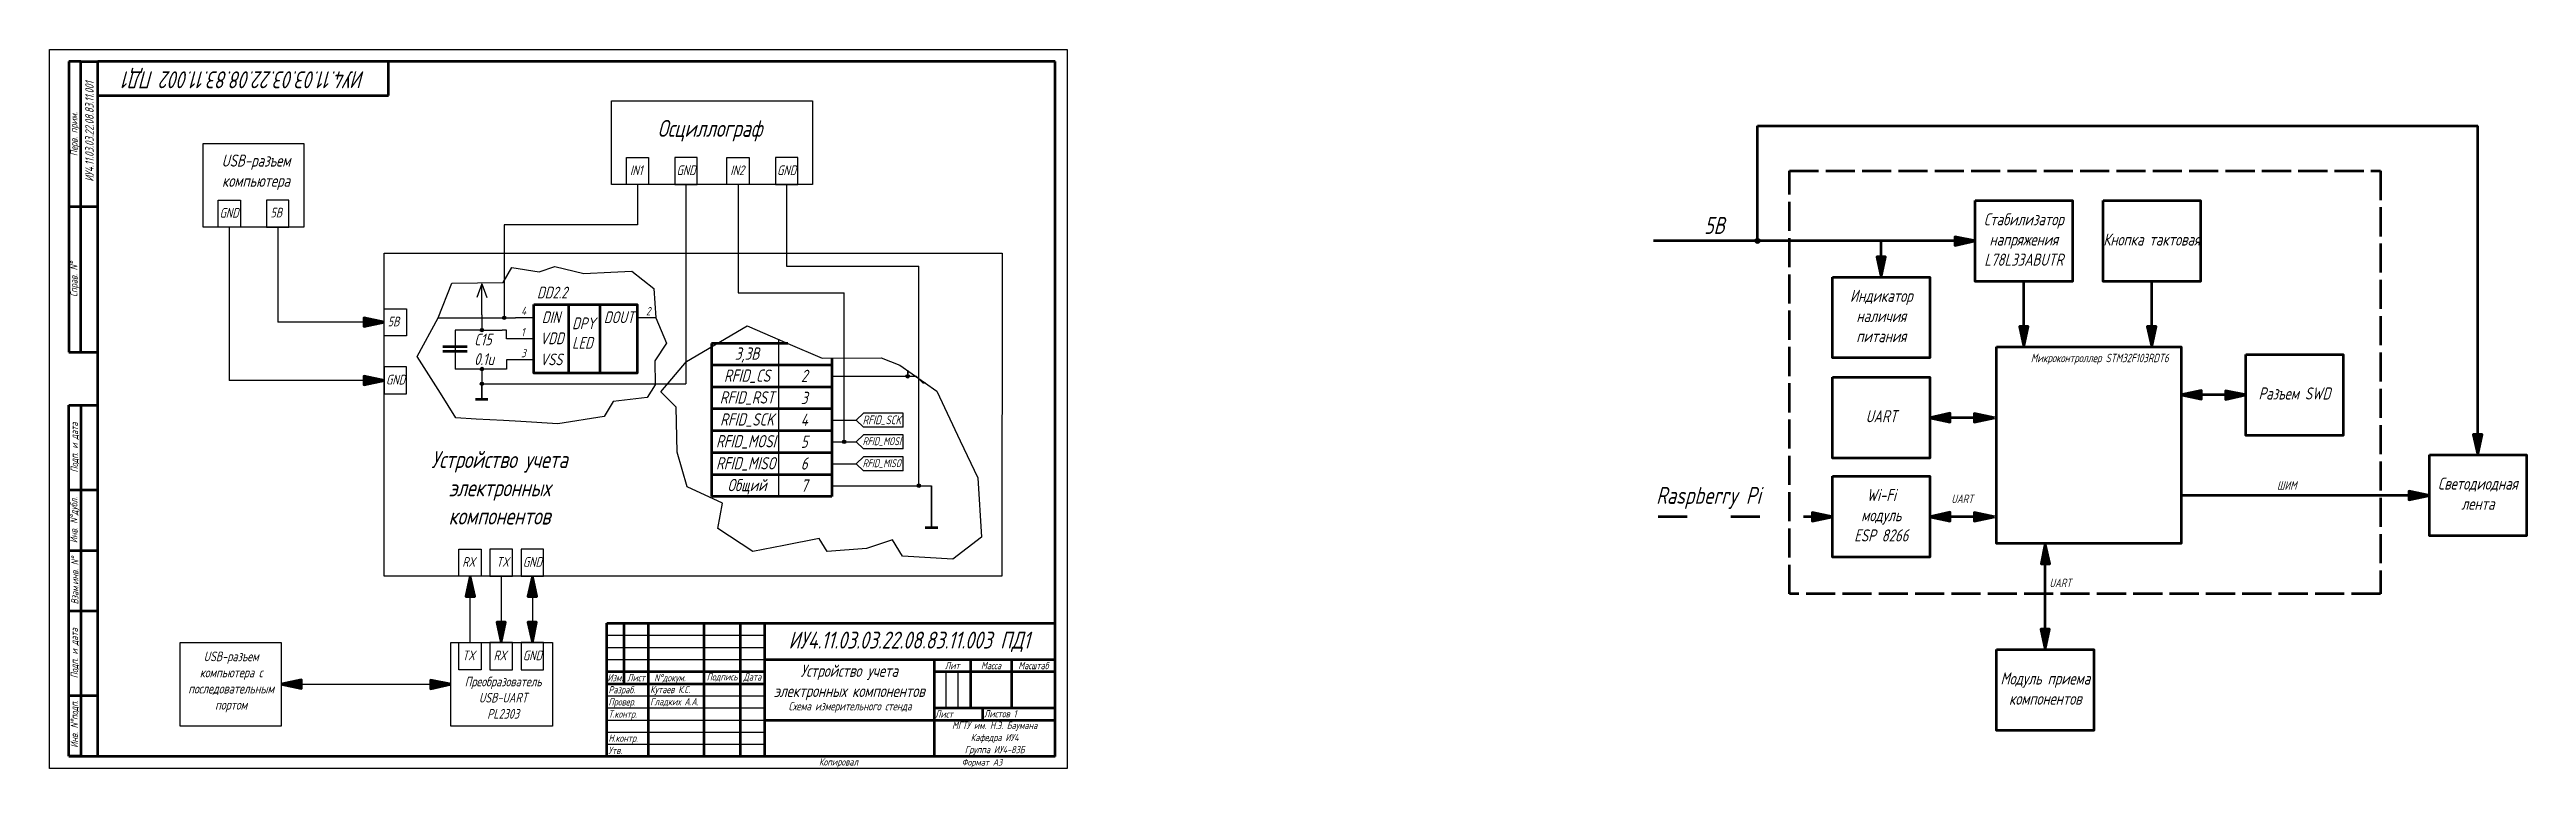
# Model space of a CAD drawing. Header units: millimetres. Extents: x 3004 to 4026, y 1209 to 1506.
import ezdxf

# ---------------------------------------------------------------- set-up
doc = ezdxf.new("R2010")
doc.units = ezdxf.units.MM
doc.linetypes.add('ACAD_ISO02W100', pattern=[15, 12, -3])
doc.linetypes.add('ACAD_ISO03W100', pattern=[30, 12, -18])
doc.layers.add('Format', color=7, linetype='Continuous', lineweight=60)
doc.layers.add('Tonk', color=7, linetype='Continuous', lineweight=25)
doc.layers.add('KONTUR', color=7, linetype='Continuous')
doc.styles.get("Standard").update_dxf_attribs({"font": '', "width": 0.8, "oblique": 15})
doc.styles.get('Standard').set_extended_font_data('GOST type B')

msp = doc.modelspace()

# ---------------------------------------------------------------- hatches: boundary and pattern name
h = msp.add_hatch(color=256)
h.dxf.hatch_style = 1
h.paths.add_polyline_path([(3181.6, 1389.9), (3182.3, 1389.9), (3183, 1389.9, 1)])
h.paths.add_polyline_path([(3182.3, 1389.9), (3181.6, 1389.9, 0.414214), (3182.3, 1389.2)])
h.paths.add_polyline_path([(3183, 1389.9), (3182.3, 1389.9), (3182.3, 1389.2, 0.414214)])
h = msp.add_hatch(color=256)
h.dxf.hatch_style = 1
h.paths.add_polyline_path([(3190.8, 1395), (3191.5, 1395), (3192.2, 1395, 1)])
h.paths.add_polyline_path([(3191.5, 1395), (3190.8, 1395, 0.414214), (3191.5, 1394.3)])
h.paths.add_polyline_path([(3192.2, 1395), (3191.5, 1395), (3191.5, 1394.3, 0.414214)])
h = msp.add_hatch(color=256)
h.dxf.hatch_style = 1
h.paths.add_polyline_path([(3181.6, 1373.8), (3182.3, 1373.8), (3183, 1373.8, 1)])
h.paths.add_polyline_path([(3182.3, 1373.8), (3181.6, 1373.8, 0.414214), (3182.3, 1373.1)])
h.paths.add_polyline_path([(3183, 1373.8), (3182.3, 1373.8), (3182.3, 1373.1, 0.414214)])
h = msp.add_hatch(color=256)
h.dxf.hatch_style = 1
h.paths.add_polyline_path([(3357.3, 1370.8), (3358, 1370.8), (3358.8, 1370.8, 1)])
h.paths.add_polyline_path([(3358, 1370.8), (3357.3, 1370.8, 0.414214), (3358, 1370.1)])
h.paths.add_polyline_path([(3358.8, 1370.8), (3358, 1370.8), (3358, 1370.1, 0.414214)])
h = msp.add_hatch(color=256)
h.dxf.hatch_style = 1
h.paths.add_polyline_path([(3181.6, 1367.7), (3182.3, 1367.7), (3183, 1367.7, 1)])
h.paths.add_polyline_path([(3182.3, 1367.7), (3181.6, 1367.7, 0.414214), (3182.3, 1367.1)])
h.paths.add_polyline_path([(3183, 1367.7), (3182.3, 1367.7), (3182.3, 1367.1, 0.414214)])
h = msp.add_hatch(color=256)
h.dxf.hatch_style = 1
h.paths.add_polyline_path([(3331, 1343.7), (3331.8, 1343.7), (3332.5, 1343.7, 1)])
h.paths.add_polyline_path([(3331.8, 1343.7), (3331, 1343.7, 0.414214), (3331.8, 1343)])
h.paths.add_polyline_path([(3332.5, 1343.7), (3331.8, 1343.7), (3331.8, 1343, 0.414214)])
h = msp.add_hatch(color=256)
h.dxf.hatch_style = 1
h.paths.add_polyline_path([(3361.9, 1325.6), (3362.6, 1325.6), (3363.3, 1325.6, 1)])
h.paths.add_polyline_path([(3362.6, 1325.6), (3361.9, 1325.6, 0.414214), (3362.6, 1324.9)])
h.paths.add_polyline_path([(3363.3, 1325.6), (3362.6, 1325.6), (3362.6, 1324.9, 0.414214)])
at = {"layer": 'Format'}
h = msp.add_hatch(color=256, dxfattribs=at)
h.dxf.hatch_style = 1
h.paths.add_polyline_path([(3798.6, 1426.7), (3790.1, 1428.4), (3790.1, 1426.7)])
h.paths.add_polyline_path([(3798.6, 1426.7), (3790.1, 1426.7), (3790.1, 1424.8)])
h = msp.add_hatch(color=256, dxfattribs=at)
h.dxf.hatch_style = 1
h.paths.add_polyline_path([(3761.5, 1420.2), (3757.9, 1420.2), (3759.8, 1411.8)])
h = msp.add_hatch(color=256, dxfattribs=at)
h.dxf.hatch_style = 1
h.paths.add_polyline_path([(3133.6, 1394.9), (3133.6, 1391.3), (3142, 1393.1)])
h = msp.add_hatch(color=256, dxfattribs=at)
h.dxf.hatch_style = 1
h.paths.add_polyline_path([(3820.4, 1391.4), (3816.8, 1391.4), (3818.6, 1383)])
h = msp.add_hatch(color=256, dxfattribs=at)
h.dxf.hatch_style = 1
h.paths.add_polyline_path([(3873.2, 1391.4), (3869.6, 1391.4), (3871.4, 1383)])
h = msp.add_hatch(color=256, dxfattribs=at)
h.dxf.hatch_style = 1
h.paths.add_polyline_path([(3133.5, 1370.8), (3133.5, 1367.2), (3142, 1369.1)])
h = msp.add_hatch(color=256, dxfattribs=at)
h.dxf.hatch_style = 1
h.paths.add_polyline_path([(3883.6, 1363.1), (3892, 1361.3), (3892, 1363.1)])
h.paths.add_polyline_path([(3883.6, 1363.1), (3892, 1363.1), (3892, 1364.9)])
h = msp.add_hatch(color=256, dxfattribs=at)
h.dxf.hatch_style = 1
h.paths.add_polyline_path([(3910.3, 1363.1), (3901.8, 1364.8), (3901.8, 1363.1)])
h.paths.add_polyline_path([(3910.3, 1363.1), (3901.8, 1363.1), (3901.8, 1361.2)])
h = msp.add_hatch(color=256, dxfattribs=at)
h.dxf.hatch_style = 1
h.paths.add_polyline_path([(3779.8, 1353.7), (3788.3, 1351.9), (3788.3, 1353.7)])
h.paths.add_polyline_path([(3779.8, 1353.7), (3788.3, 1353.7), (3788.3, 1355.5)])
h = msp.add_hatch(color=256, dxfattribs=at)
h.dxf.hatch_style = 1
h.paths.add_polyline_path([(3806.5, 1353.7), (3798.1, 1355.4), (3798.1, 1353.7)])
h.paths.add_polyline_path([(3806.5, 1353.7), (3798.1, 1353.7), (3798.1, 1351.8)])
h = msp.add_hatch(color=256, dxfattribs=at)
h.dxf.hatch_style = 1
h.paths.add_polyline_path([(4007.8, 1346.8), (4004.1, 1346.8), (4006, 1338.4)])
h = msp.add_hatch(color=256, dxfattribs=at)
h.dxf.hatch_style = 1
h.paths.add_polyline_path([(3986, 1321.6), (3977.5, 1323.4), (3977.5, 1321.6)])
h.paths.add_polyline_path([(3986, 1321.6), (3977.5, 1321.6), (3977.5, 1319.8)])
h = msp.add_hatch(color=256, dxfattribs=at)
h.dxf.hatch_style = 1
h.paths.add_polyline_path([(3739.7, 1312.8), (3731.3, 1314.5), (3731.3, 1312.8)])
h.paths.add_polyline_path([(3739.7, 1312.8), (3731.3, 1312.8), (3731.3, 1310.9)])
h = msp.add_hatch(color=256, dxfattribs=at)
h.dxf.hatch_style = 1
h.paths.add_polyline_path([(3779.8, 1312.8), (3788.3, 1311), (3788.3, 1312.8)])
h.paths.add_polyline_path([(3779.8, 1312.8), (3788.3, 1312.8), (3788.3, 1314.7)])
h = msp.add_hatch(color=256, dxfattribs=at)
h.dxf.hatch_style = 1
h.paths.add_polyline_path([(3806.5, 1312.8), (3798.1, 1314.5), (3798.1, 1312.8)])
h.paths.add_polyline_path([(3806.5, 1312.8), (3798.1, 1312.8), (3798.1, 1310.9)])
h = msp.add_hatch(color=256, dxfattribs=at)
h.dxf.hatch_style = 1
h.paths.add_polyline_path([(3827.5, 1301.7), (3825.8, 1293.3), (3827.5, 1293.3)])
h.paths.add_polyline_path([(3827.5, 1301.7), (3827.5, 1293.3), (3829.4, 1293.3)])
h = msp.add_hatch(color=256, dxfattribs=at)
h.dxf.hatch_style = 1
h.paths.add_polyline_path([(3175.7, 1279.8), (3179.3, 1279.8), (3177.4, 1288.2)])
h = msp.add_hatch(color=256, dxfattribs=at)
h.dxf.hatch_style = 1
h.paths.add_polyline_path([(3201.3, 1279.8), (3204.9, 1279.8), (3203.1, 1288.2)])
h = msp.add_hatch(color=256, dxfattribs=at)
h.dxf.hatch_style = 1
h.paths.add_polyline_path([(3192, 1269.2), (3188.4, 1269.2), (3190.2, 1260.8)])
h = msp.add_hatch(color=256, dxfattribs=at)
h.dxf.hatch_style = 1
h.paths.add_polyline_path([(3204.8, 1269.2), (3201.2, 1269.2), (3203.1, 1260.8)])
h = msp.add_hatch(color=256, dxfattribs=at)
h.dxf.hatch_style = 1
h.paths.add_polyline_path([(3827.5, 1257.9), (3829.2, 1266.3), (3827.5, 1266.3)])
h.paths.add_polyline_path([(3827.5, 1257.9), (3827.5, 1266.3), (3825.6, 1266.3)])
h = msp.add_hatch(color=256, dxfattribs=at)
h.dxf.hatch_style = 1
h.paths.add_polyline_path([(3107.9, 1241.8), (3107.9, 1245.4), (3099.5, 1243.6)])
h = msp.add_hatch(color=256, dxfattribs=at)
h.dxf.hatch_style = 1
h.paths.add_polyline_path([(3161.1, 1245.3), (3161.1, 1241.7), (3169.5, 1243.6)])
at = {"layer": 'Tonk'}
h = msp.add_hatch(color=256, dxfattribs=at)
h.dxf.hatch_style = 1
h.paths.add_polyline_path([(3707.7, 1426.7), (3708.7, 1426.7), (3708.7, 1427.7, 0.414214)])
h.paths.add_polyline_path([(3709.7, 1426.7, 0.414214), (3708.7, 1427.7), (3708.7, 1426.7)])
h.paths.add_polyline_path([(3709.7, 1426.7), (3707.7, 1426.7, 1)])

# ---------------------------------------------------------------- linework, layer by layer
for p, q in [((3182.3, 1409), (3180.2, 1403.3)), ((3182.3, 1396.2), (3182.3, 1409)), ((3182.3, 1409), (3184.3, 1403.3)), ((3203.7, 1395), (3196.1, 1395)), ((3254.1, 1395), (3246.4, 1395)), ((3171.2, 1389.9), (3171.2, 1382.9)), ((3171.2, 1381), (3171.2, 1373.8)), ((3203.7, 1386.3), (3196.1, 1386.3)), ((3304.7, 1386.1), (3304.7, 1321.1)), ((3203.7, 1377.6), (3196.1, 1377.6)), ((3326.7, 1370.8), (3361.5, 1370.8)), ((3364.4, 1367.9), (3361.5, 1370.8)), ((3365.5, 1367.9), (3364.4, 1367.9)), ((3326.7, 1352.7), (3336.8, 1352.7)), ((3339.7, 1355.6), (3336.8, 1352.7)), ((3339.7, 1349.8), (3336.8, 1352.7)), ((3356.2, 1355.6), (3339.7, 1355.6)), ((3356.2, 1349.8), (3339.7, 1349.8)), ((3356.2, 1349.8), (3356.2, 1355.6)), ((3326.7, 1343.7), (3336.8, 1343.7)), ((3339.7, 1346.6), (3336.8, 1343.7)), ((3339.7, 1340.8), (3336.8, 1343.7)), ((3356.2, 1346.6), (3339.7, 1346.6)), ((3356.2, 1340.8), (3339.7, 1340.8)), ((3356.2, 1340.8), (3356.2, 1346.6)), ((3326.7, 1334.7), (3336.8, 1334.7)), ((3339.7, 1337.5), (3336.8, 1334.7)), ((3339.7, 1331.8), (3336.8, 1334.7)), ((3356.2, 1337.5), (3339.7, 1337.5)), ((3356.2, 1331.8), (3339.7, 1331.8)), ((3356.2, 1331.8), (3356.2, 1337.5)), ((3326.7, 1325.6), (3367.9, 1325.6)), ((3368.8, 1213.8), (3368.8, 1213.8))]:
    msp.add_line(p, q)
at = {"lineweight": 70}
for p, q in [((3308.6, 1384.4), (3277.1, 1384.4)), ((3277.1, 1384.4), (3277.1, 1321.1)), ((3326.7, 1375.4), (3277.1, 1375.4)), ((3326.7, 1378.3), (3326.7, 1321.1)), ((3179.7, 1361.4), (3184.8, 1361.4)), ((3326.7, 1366.3), (3277.1, 1366.3)), ((3326.7, 1366.3), (3277.1, 1366.3)), ((3326.7, 1357.3), (3277.1, 1357.3)), ((3326.7, 1357.3), (3277.1, 1357.3)), ((3326.7, 1348.2), (3277.1, 1348.2)), ((3326.7, 1339.2), (3277.1, 1339.2)), ((3326.7, 1330.1), (3277.1, 1330.1)), ((3326.7, 1321.1), (3277.1, 1321.1)), ((3370.5, 1308.2), (3365.2, 1308.2))]:
    msp.add_line(p, q, dxfattribs=at)
at = {"lineweight": 35}
for p, q in [((3358, 1370.8), (3358, 1373.2)), ((3182.3, 1367.7), (3182.3, 1361.4)), ((3367.9, 1325.6), (3367.9, 1308.2))]:
    msp.add_line(p, q, dxfattribs=at)
for points in [[(3182.3, 1396.2), (3182.3, 1389.9), (3190.6, 1389.9)], [(3190.6, 1373.8), (3182.3, 1373.8), (3182.3, 1361.7)]]:
    msp.add_lwpolyline(points)
for centre, radius in [((3182.3, 1389.9), 0.693), ((3191.5, 1395), 0.693), ((3182.3, 1373.8), 0.693), ((3358, 1370.8), 0.724), ((3182.3, 1367.7), 0.693), ((3331.8, 1343.7), 0.724), ((3362.6, 1325.6), 0.724)]:
    msp.add_circle(centre, radius)
at = {"layer": 'Format', "lineweight": 70}
for p, q in [((3011.8, 1500.8), (3011.8, 1380.8)), ((3016.8, 1500.8), (3011.8, 1500.8)), ((3016.8, 1500.8), (3023.8, 1500.8)), ((3016.8, 1380.8), (3016.8, 1500.8)), ((3023.8, 1486.8), (3143.8, 1486.8)), ((3023.8, 1440.8), (3011.8, 1440.8)), ((3011.8, 1380.8), (3023.8, 1380.8)), ((3011.8, 1213.9), (3011.8, 1358.9)), ((3011.8, 1358.9), (3016.8, 1358.9)), ((3016.8, 1358.9), (3016.8, 1213.9)), ((3016.8, 1358.9), (3023.8, 1358.9)), ((3011.8, 1323.9), (3023.8, 1323.9)), ((3011.8, 1298.9), (3023.8, 1298.9)), ((3011.8, 1273.9), (3023.8, 1273.9)), ((3233.9, 1213.8), (3233.9, 1268.8)), ((3233.9, 1268.8), (3418.8, 1268.8)), ((3240.9, 1268.8), (3240.9, 1243.8)), ((3250.9, 1268.8), (3250.9, 1213.8)), ((3273.9, 1268.8), (3273.9, 1213.8)), ((3288.9, 1268.8), (3288.9, 1213.8)), ((3298.9, 1268.8), (3298.9, 1213.8)), ((3233.9, 1248.8), (3298.9, 1248.8)), ((3298.9, 1253.8), (3418.8, 1253.8)), ((3368.9, 1253.8), (3368.9, 1213.8)), ((3368.9, 1248.8), (3418.8, 1248.8)), ((3383.9, 1253.8), (3383.9, 1233.8)), ((3400.9, 1253.8), (3400.9, 1233.8)), ((3011.8, 1238.9), (3023.8, 1238.9)), ((3233.9, 1243.8), (3298.9, 1243.8)), ((3298.9, 1228.8), (3418.9, 1228.8)), ((3368.9, 1233.8), (3418.9, 1233.8))]:
    msp.add_line(p, q, dxfattribs=at)
at = {"layer": 'Format'}
for p, q in [((3023.8, 1253.8), (3023.8, 1500.8)), ((3418.8, 1500.8), (3023.8, 1500.8)), ((3143.8, 1486.8), (3143.8, 1500.8)), ((3418.8, 1213.8), (3418.8, 1500.8)), ((3708.7, 1426.7), (3708.7, 1474.2)), ((3708.7, 1474.2), (4006, 1474.2)), ((4006, 1338.4), (4006, 1474.2)), ((3798.6, 1426.7), (3665.8, 1426.7)), ((3759.8, 1411.8), (3759.8, 1426.7)), ((3218, 1400.5), (3218, 1372.1)), ((3231, 1400.5), (3231, 1372.1)), ((3818.6, 1383), (3818.6, 1410)), ((3871.4, 1383), (3871.4, 1410)), ((3176.2, 1382.9), (3166.2, 1382.9)), ((3176.2, 1381), (3166.2, 1381)), ((3910.3, 1363.1), (3883.6, 1363.1)), ((3806.5, 1353.7), (3779.8, 1353.7)), ((3986, 1321.6), (3883.6, 1321.6)), ((3806.5, 1312.8), (3779.8, 1312.8)), ((3827.5, 1257.9), (3827.5, 1301.7)), ((3023.8, 1213.8), (3023.8, 1253.8)), ((3388.9, 1233.8), (3388.9, 1228.8)), ((3016.8, 1213.9), (3011.8, 1213.9)), ((3418.8, 1213.8), (3011.8, 1213.8))]:
    msp.add_line(p, q, dxfattribs=at)
at = {"layer": 'Format', "linetype": 'ACAD_ISO03W100'}
msp.add_line((3739.7, 1312.8), (3665.8, 1312.8), dxfattribs=at)
at = {"layer": 'Format', "linetype": 'ACAD_ISO02W100'}
msp.add_lwpolyline([(3721.9, 1455.6), (3965.8, 1455.6), (3965.8, 1280.9), (3721.9, 1280.9)], close=True, dxfattribs=at)
at = {"layer": 'Format'}
for points in [[(3798.6, 1443.4), (3838.7, 1443.4), (3838.7, 1410), (3798.6, 1410)], [(3851.4, 1443.4), (3891.5, 1443.4), (3891.5, 1410), (3851.4, 1410)], [(3798.6, 1426.7), (3790.1, 1428.4), (3790.1, 1424.8)], [(3739.7, 1411.8), (3779.8, 1411.8), (3779.8, 1378.4), (3739.7, 1378.4)], [(3759.8, 1411.8), (3761.5, 1420.2), (3757.9, 1420.2)], [(3203.7, 1400.5), (3246.4, 1400.5), (3246.4, 1372.1), (3203.7, 1372.1)], [(3142, 1393.1), (3133.6, 1394.9), (3133.6, 1391.3)], [(3818.6, 1383), (3820.4, 1391.4), (3816.8, 1391.4)], [(3871.4, 1383), (3873.2, 1391.4), (3869.6, 1391.4)], [(3807.3, 1383), (3883.6, 1383), (3883.6, 1301.7), (3807.3, 1301.7)], [(3142, 1369.1), (3133.5, 1370.8), (3133.5, 1367.2)], [(3739.7, 1370.4), (3779.8, 1370.4), (3779.8, 1337), (3739.7, 1337)], [(3910.3, 1379.8), (3950.4, 1379.8), (3950.4, 1346.4), (3910.3, 1346.4)], [(3883.6, 1363.1), (3892, 1361.3), (3892, 1364.9)], [(3910.3, 1363.1), (3901.8, 1364.8), (3901.8, 1361.2)], [(3779.8, 1353.7), (3788.3, 1351.9), (3788.3, 1355.5)], [(3806.5, 1353.7), (3798.1, 1355.4), (3798.1, 1351.8)], [(4006, 1338.4), (4007.8, 1346.8), (4004.1, 1346.8)], [(3739.7, 1329.5), (3779.8, 1329.5), (3779.8, 1296.1), (3739.7, 1296.1)], [(3986, 1338.4), (4026.1, 1338.4), (4026.1, 1304.9), (3986, 1304.9)], [(3986, 1321.6), (3977.5, 1323.4), (3977.5, 1319.8)], [(3739.7, 1312.8), (3731.3, 1314.5), (3731.3, 1310.9)], [(3779.8, 1312.8), (3788.3, 1311), (3788.3, 1314.7)], [(3806.5, 1312.8), (3798.1, 1314.5), (3798.1, 1310.9)], [(3827.5, 1301.7), (3825.8, 1293.3), (3829.4, 1293.3)], [(3177.4, 1288.2), (3175.7, 1279.8), (3179.3, 1279.8)], [(3203.1, 1288.2), (3201.3, 1279.8), (3204.9, 1279.8)], [(3190.2, 1260.8), (3192, 1269.2), (3188.4, 1269.2)], [(3203.1, 1260.8), (3204.8, 1269.2), (3201.2, 1269.2)], [(3807.4, 1257.9), (3847.5, 1257.9), (3847.5, 1224.5), (3807.4, 1224.5)], [(3827.5, 1257.9), (3829.2, 1266.3), (3825.6, 1266.3)], [(3099.5, 1243.6), (3107.9, 1241.8), (3107.9, 1245.4)], [(3169.5, 1243.6), (3161.1, 1245.3), (3161.1, 1241.7)]]:
    msp.add_lwpolyline(points, close=True, dxfattribs=at)
at = {"layer": 'KONTUR'}
for p, q in [((3003.8, 1208.8), (3003.8, 1505.8)), ((3003.8, 1505.8), (3423.8, 1505.8)), ((3423.8, 1505.8), (3423.8, 1208.8)), ((3423.8, 1208.8), (3003.8, 1208.8))]:
    msp.add_line(p, q, dxfattribs=at)
at = {"layer": 'Tonk', "lineweight": 30}
for p, q in [((3246.5, 1450), (3246.5, 1433.3)), ((3266.5, 1450), (3266.5, 1367.7)), ((3288, 1450), (3288, 1405.3)), ((3308, 1450), (3308, 1416.3)), ((3246.5, 1433.3), (3191.5, 1433.3)), ((3191.5, 1433.3), (3191.5, 1395)), ((3308, 1416.3), (3362.6, 1416.3)), ((3362.6, 1325.6), (3362.6, 1416.3)), ((3288, 1405.3), (3331.8, 1405.3)), ((3331.8, 1343.7), (3331.8, 1405.3)), ((3182.3, 1367.7), (3266.5, 1367.7))]:
    msp.add_line(p, q, dxfattribs=at)
at = {"layer": 'Tonk'}
for p, q in [((3078, 1432.4), (3078, 1369.1)), ((3098, 1432.4), (3098, 1393.1)), ((3191.1, 1409.6), (3194.7, 1415.7)), ((3194.7, 1415.7), (3205.9, 1414)), ((3205.9, 1414), (3212.4, 1416.2)), ((3212.4, 1416.2), (3224.4, 1413.3)), ((3224.4, 1413.3), (3235.5, 1413.8)), ((3235.5, 1413.8), (3244.2, 1414.2)), ((3244.2, 1414.2), (3253.3, 1407.1)), ((3164.2, 1395), (3169.9, 1409.3)), ((3169.9, 1409.3), (3191.1, 1409.6)), ((3253.3, 1407.1), (3254.1, 1395)), ((3142, 1393.1), (3098, 1393.1)), ((3155.6, 1379), (3164.2, 1395)), ((3164.2, 1395), (3196.1, 1395)), ((3254.1, 1395), (3258.4, 1384.5)), ((3266.7, 1376.9), (3291.7, 1391.7)), ((3291.7, 1391.7), (3308.6, 1384.4)), ((3182.3, 1389.9), (3171.2, 1389.9)), ((3171.2, 1382.9), (3171.2, 1381)), ((3258.4, 1384.5), (3253.7, 1377.2)), ((3308.6, 1384.4), (3322.7, 1378.3)), ((3165.2, 1363.8), (3155.6, 1379)), ((3182.3, 1373.8), (3171.2, 1373.8)), ((3253.7, 1377.2), (3253.8, 1367.2)), ((3256.1, 1364.4), (3266.7, 1376.9)), ((3322.7, 1378.3), (3347.1, 1378.4)), ((3347.1, 1378.4), (3354.8, 1375.4)), ((3354.8, 1375.4), (3370, 1364.7)), ((3141.9, 1369.1), (3078, 1369.1)), ((3171.5, 1353.6), (3165.2, 1363.8)), ((3236.4, 1360.4), (3232.8, 1354.2)), ((3250.5, 1362.1), (3236.4, 1360.4)), ((3253.8, 1367.2), (3250.5, 1362.1)), ((3262.4, 1358.1), (3256.1, 1364.4)), ((3370, 1364.7), (3379.7, 1344.1)), ((3179.9, 1353.1), (3171.5, 1353.6)), ((3191.2, 1352.5), (3179.9, 1353.1)), ((3198.3, 1352.1), (3191.2, 1352.5)), ((3213.6, 1351.2), (3198.3, 1352.1)), ((3232.8, 1354.2), (3213.6, 1351.2)), ((3262.9, 1339.4), (3262.4, 1358.1)), ((3267, 1325.2), (3262.9, 1339.4)), ((3379.7, 1344.1), (3386.9, 1328.8)), ((3281.6, 1318.4), (3267, 1325.2)), ((3386.9, 1328.8), (3388.4, 1304.4)), ((3279.6, 1307.9), (3281.6, 1318.4)), ((3294.1, 1298.4), (3279.6, 1307.9)), ((3306.9, 1300.9), (3294.1, 1298.4)), ((3321.5, 1303.8), (3306.9, 1300.9)), ((3324.8, 1298.4), (3321.5, 1303.8)), ((3341, 1299.6), (3324.8, 1298.4)), ((3351.8, 1303.3), (3341, 1299.6)), ((3355.9, 1296.5), (3351.8, 1303.3)), ((3388.4, 1304.4), (3376.7, 1295.3)), ((3177.4, 1260.8), (3177.4, 1288.2)), ((3190.2, 1288.2), (3190.2, 1260.8)), ((3203.1, 1288.2), (3203.1, 1260.8)), ((3376.7, 1295.3), (3355.9, 1296.5)), ((3233.9, 1263.8), (3298.9, 1263.8)), ((3233.9, 1258.8), (3298.9, 1258.8)), ((3233.9, 1253.8), (3298.9, 1253.8)), ((3373.9, 1233.8), (3373.9, 1248.8)), ((3378.9, 1233.8), (3378.9, 1248.8)), ((3099.5, 1243.6), (3169.5, 1243.6)), ((3233.9, 1238.8), (3298.9, 1238.8)), ((3233.9, 1233.8), (3298.9, 1233.8)), ((3233.9, 1228.8), (3298.9, 1228.8)), ((3233.9, 1223.8), (3298.9, 1223.8)), ((3233.9, 1218.8), (3298.9, 1218.8))]:
    msp.add_line(p, q, dxfattribs=at)
for points in [[(3235.8, 1484.6), (3318.7, 1484.6), (3318.7, 1450), (3235.8, 1450)], [(3067.3, 1466.9), (3108.8, 1466.9), (3108.8, 1432.4), (3067.3, 1432.4)], [(3251.1, 1450), (3241.9, 1450), (3241.9, 1461.2), (3251.1, 1461.2)], [(3261.9, 1450), (3271.1, 1450), (3271.1, 1461.2), (3261.9, 1461.2)], [(3292.6, 1450), (3283.4, 1450), (3283.4, 1461.2), (3292.6, 1461.2)], [(3303.4, 1450), (3312.6, 1450), (3312.6, 1461.2), (3303.4, 1461.2)], [(3082.6, 1432.4), (3073.4, 1432.4), (3073.4, 1443.6), (3082.6, 1443.6)], [(3093.4, 1432.4), (3102.6, 1432.4), (3102.6, 1443.6), (3093.4, 1443.6)], [(3142, 1421.7), (3397, 1421.7), (3396.8, 1288.2), (3141.9, 1288.2)], [(3151.2, 1387.5), (3142, 1387.5), (3142, 1398.7), (3151.2, 1398.7)], [(3142, 1363.5), (3151.2, 1363.5), (3151.2, 1374.7), (3142, 1374.7)], [(3182, 1288.2), (3172.8, 1288.2), (3172.8, 1299.4), (3182, 1299.4)], [(3185.6, 1288.2), (3194.9, 1288.2), (3194.9, 1299.4), (3185.6, 1299.4)], [(3198.5, 1288.2), (3207.7, 1288.2), (3207.7, 1299.4), (3198.5, 1299.4)], [(3057.7, 1260.8), (3099.5, 1260.8), (3099.5, 1226.3), (3057.7, 1226.3)], [(3169.5, 1260.8), (3211.4, 1260.8), (3211.4, 1226.3), (3169.5, 1226.3)], [(3182, 1249.6), (3172.8, 1249.6), (3172.8, 1260.8), (3182, 1260.8)], [(3185.6, 1249.6), (3194.9, 1249.6), (3194.9, 1260.8), (3185.6, 1260.8)], [(3198.5, 1249.6), (3207.7, 1249.6), (3207.7, 1260.8), (3198.5, 1260.8)]]:
    msp.add_lwpolyline(points, close=True, dxfattribs=at)
for points in [[(3196.1, 1386.3), (3192.4, 1386.3), (3192.4, 1389.9), (3190.6, 1389.9)], [(3196.1, 1377.6), (3192.4, 1377.6), (3192.4, 1373.8), (3190.6, 1373.8)]]:
    msp.add_lwpolyline(points, dxfattribs=at)
msp.add_circle((3708.7, 1426.7), 1, dxfattribs=at)

# ---------------------------------------------------------------- texts
at = {"oblique": 15, "width": 0.8}
for s, height, p in [('Копировал', 3, (3321.4, 1210)), ('Формат А3', 2.75, (3380.3, 1210))]:
    msp.add_text(s, height=height, dxfattribs=at).set_placement(p)
at = {"attachment_point": 5}
for s, insert, char_height, width, rotation in [('{\\C0;ИУ4.11.03.03.22.08.83.11.001}', (3020.3, 1471.9), 3.5, 129.414, 90), ('{\\C0;ИУ4.11.03.03.22.08.83.11.002 ПД1}', (3084.3, 1494), 7, 129.414, 180), ('Перв. прим.', (3014.3, 1470.8), 3, 60, 90), ('{\\fISOCPEUR|b0|i0|c204|p34;Справ}. N°', (3014.3, 1410.8), 3, 60, 90), ('Подп. и дата', (3014.3, 1341.4), 3, 35, 90), ('{\\fISOCPEUR|b0|i0|c204|p34;Инв}. N°{\\fISOCPEUR|b0|i0|c204|p34;дубл}.', (3014.3, 1311.4), 3, 25, 90), ('{\\fISOCPEUR|b0|i0|c204|p34;Взам}.{\\fISOCPEUR|b0|i0|c204|p34;инв}. N°', (3014.3, 1286.4), 3, 27.36, 90), ('Подп. и дата', (3014.3, 1256.4), 3, 35, 90), ('{\\fISOCPEUR|b0|i0|c204|p34;Инв}. N°{\\fISOCPEUR|b0|i0|c204|p34;подп}.', (3014.3, 1227.1), 3, 26.657, 90)]:
    msp.add_mtext(s, dxfattribs=dict(at, insert=insert, char_height=char_height, width=width, rotation=rotation))
at = {"attachment_point": 1}
for s, width, gutter_width, heights, insert, char_height in [('DD2.2', 13.04, 9.1, [2.81], (3205, 1407.8), 4.85), ('4', 5.375, 8.66, [0], (3198.5, 1399.5), 3.46), ('1', 5.375, 8.66, [0], (3198.5, 1390.8), 3.46), ('DIN', 18.571, 8.66, [0], (3207, 1397.6), 4.85), ('DPY\\PLED', 18.571, 8.66, [0], (3219.5, 1395.1), 4.85), ('DOUT', 18.571, 8.66, [0], (3232.6, 1397.6), 4.85), ('2', 5.375, 8.66, [0], (3250, 1399.4), 3.46), ('C15\\P0.1u', 7.943, 8.66, [0], (3179.1, 1388.4), 4.85), ('3', 5.375, 8.66, [0], (3198.5, 1382.1), 3.46), ('VDD', 18.571, 8.66, [0], (3206.3, 1388.9), 4.85), ('VSS', 18.571, 8.66, [0], (3206.3, 1380.2), 4.85), ('RFID_SCK', 16.468, 9.06, [0], (3339.4, 1354.6), 3.62), ('RFID_MOSI', 13.016, 9.06, [0], (3339.4, 1345.6), 3.26), ('RFID_MISO', 13.016, 9.06, [0], (3339.4, 1336.5), 3.26), ('Кутаев К.С.', 23, 12.5, [0], (3251.7, 1242.9), 3), ('Гладких А.А.', 29.222, 12.5, [8], (3251.7, 1237.9), 3), ('\\pxqc;Схема измерительного стенда', 69.619, 12.5, [11.6], (3299.4, 1236.3), 3.5), ('\\pxqc;МГТУ им. Н.Э. Баумана\\PКафедра ИУ4\\PГруппа ИУ4-83Б', 50, 12.5, [0], (3368.9, 1228.1), 3)]:
    msp.add_mtext_dynamic_manual_height_columns(s, width=width, gutter_width=gutter_width, heights=heights, dxfattribs=dict(at, insert=insert, char_height=char_height))
at = {"lineweight": 70, "char_height": 5.07, "attachment_point": 2}
for s, insert, width in [('3,3В', (3291.7, 1382.7), 25.283), ('RFID_CS', (3291.7, 1373.6), 25.283), ('2', (3315.3, 1373.5), 19.803), ('RFID_RST', (3291.7, 1364.6), 25.283), ('3', (3315.3, 1364.4), 19.803), ('RFID_SCK', (3291.7, 1355.5), 25.283), ('4', (3315.3, 1355.4), 19.803), ('RFID_MOSI', (3291.2, 1346.5), 25.283), ('5', (3315.3, 1346.3), 19.803), ('RFID_MISO', (3291.2, 1337.4), 25.283), ('6', (3315.3, 1337.3), 19.803), ('Общий', (3291.7, 1328.4), 25.283), ('7', (3315.3, 1328.2), 19.803)]:
    msp.add_mtext(s, dxfattribs=dict(at, insert=insert, width=width))
for s, insert, char_height, width, attachment_point in [('{\\C0;ИУ4.11.03.03.22.08.83.11.003 ПД1}', (3358.6, 1261.1), 7, 129.414, 5), ('Изм.', (3237.3, 1246.3), 3, 7, 5), ('Лист', (3245.9, 1246.3), 3, 10, 5), ('N°{\\fISOCPEUR|b0|i0|c204|p34;докум}.', (3253.4, 1247.8), 3, 22.418, 1), ('Подпись', (3281.4, 1246.4), 3, 15, 5), ('{\\fISOCPEUR|b0|i0|c204|p34;Дата}', (3293.9, 1246.3), 3, 10, 5), ('\\pxqc;Устройство учета электронных компонентов', (3333.9, 1244.3), 5, 70, 5), ('Лит', (3376.4, 1251.3), 3, 15, 5), ('Масса', (3392.4, 1251.3), 3, 17, 5), ('Масштаб', (3409.9, 1251.3), 3, 18, 5), ('Разраб.', (3234.5, 1242.8), 3, 17, 1), ('Провер.', (3234.5, 1237.8), 3, 17, 1), ('{\\fISOCPEUR|b0|i0|c204|p34;Т}.{\\fISOCPEUR|b0|i0|c204|p34;контр}.', (3234.5, 1232.8), 3, 17, 1), ('{\\fISOCPEUR|b0|i0|c204|p34;Лист } ', (3369.3, 1231.3), 3, 20, 4), ('{\\fISOCPEUR|b0|i0|c204|p34;Листов} 1', (3389.5, 1232.9), 3, 30, 1), ('Утв.', (3234.5, 1217.8), 3, 17, 1), ('{\\fISOCPEUR|b0|i0|c204|p34;Н}.{\\fISOCPEUR|b0|i0|c204|p34;контр}.', (3234.5, 1222.8), 3, 19.424, 1)]:
    msp.add_mtext(s, dxfattribs=dict(insert=insert, char_height=char_height, width=width, attachment_point=attachment_point))
at = {"layer": 'Format'}
for s, width, heights, insert, char_height, attachment_point in [('5В', 11.023, [3.31], (3686.7, 1436.6), 7, 1), ('\\pxqc;Стабилизатор напряжения\\PL78L33ABUTR', 40.113, [0], (3818.6, 1427.3), 5, 5), ('\\pxqc;Кнопка тактовая', 40.113, [0], (3871.4, 1427.3), 5, 5), ('\\pxqc;Индикатор наличия питания', 40.113, [0], (3759.8, 1395.7), 5, 5), ('Микроконтроллер STM32F103RDT6', 71.436, [8.71], (3821.5, 1380.1), 3.5, 1), ('\\pxqc;Разъем SWD', 40.113, [0], (3930.3, 1363.7), 5, 5), ('UART', 40.113, [0], (3759.8, 1354.3), 5, 5), ('Светодиодная лента', 40.113, [0], (4006, 1322.3), 5, 5), ('\\pxqc;Wi-Fi \\Pмодуль\\PESP 8266', 40.113, [0], (3759.8, 1313.4), 5, 5), ('UART', 71.436, [8.71], (3788.7, 1321.9), 3.5, 1), ('ШИМ', 71.436, [8.71], (3923.1, 1327.4), 3.5, 1), ('UART', 71.436, [8.71], (3829.2, 1287.2), 3.5, 1), ('Модуль приема компонентов', 40.113, [0], (3827.5, 1241.8), 5, 5)]:
    msp.add_mtext_dynamic_manual_height_columns(s, width=width, gutter_width=26.7, heights=heights, dxfattribs=dict(at, insert=insert, char_height=char_height, attachment_point=attachment_point))
at = {"layer": 'Tonk'}
for s, width, heights, insert, char_height, attachment_point in [('Осциллограф', 19.102, [0], (3254.8, 1476.7), 7, 1), ('\\pxqc;USB-разъем компьютера', 19.102, [0], (3079.5, 1462.4), 5, 1), ('IN1', 9.225, [0], (3243.4, 1457.9), 4, 1), ('GND', 9.225, [0], (3262.6, 1457.9), 4, 1), ('IN2', 9.225, [0], (3284.8, 1457.9), 4, 1), ('GND', 9.225, [0], (3304.1, 1457.9), 4, 1), ('GND', 9.225, [0], (3074, 1440.3), 4, 1), ('5В', 9.225, [0], (3095, 1440.4), 4, 1), ('5В', 9.225, [0], (3143.4, 1395.4), 4, 1), ('GND', 9.225, [0], (3142.7, 1371.4), 4, 1), ('\\pxqc;Устройство учета электронных компонентов', 75.654, [0], (3151.7, 1339.9), 7, 1), ('Raspberry Pi', 54.478, [15.3], (3666.9, 1325.1), 7, 1), ('RX', 9.225, [0], (3174.2, 1296.1), 4, 1), ('TX', 9.225, [0], (3193.4, 1296.1), 4, 3), ('GND', 9.225, [0], (3199.2, 1296.1), 4, 1), ('TX', 9.225, [0], (3174.2, 1257.5), 4, 1), ('RX', 9.225, [0], (3187.1, 1257.5), 4, 1), ('GND', 9.225, [0], (3199.2, 1257.5), 4, 1), ('\\pxqc;USB-разъем компьютера с последовательным портом', 37.774, [32.2], (3059.9, 1257.1), 4, 1), ('\\pxqc;Преобразователь\\PUSB-UART PL2303', 11.518, [22.8], (3185.3, 1246.7), 4, 1)]:
    msp.add_mtext_dynamic_manual_height_columns(s, width=width, gutter_width=20, heights=heights, dxfattribs=dict(at, insert=insert, char_height=char_height, attachment_point=attachment_point))

doc.saveas('drawing.dxf')
